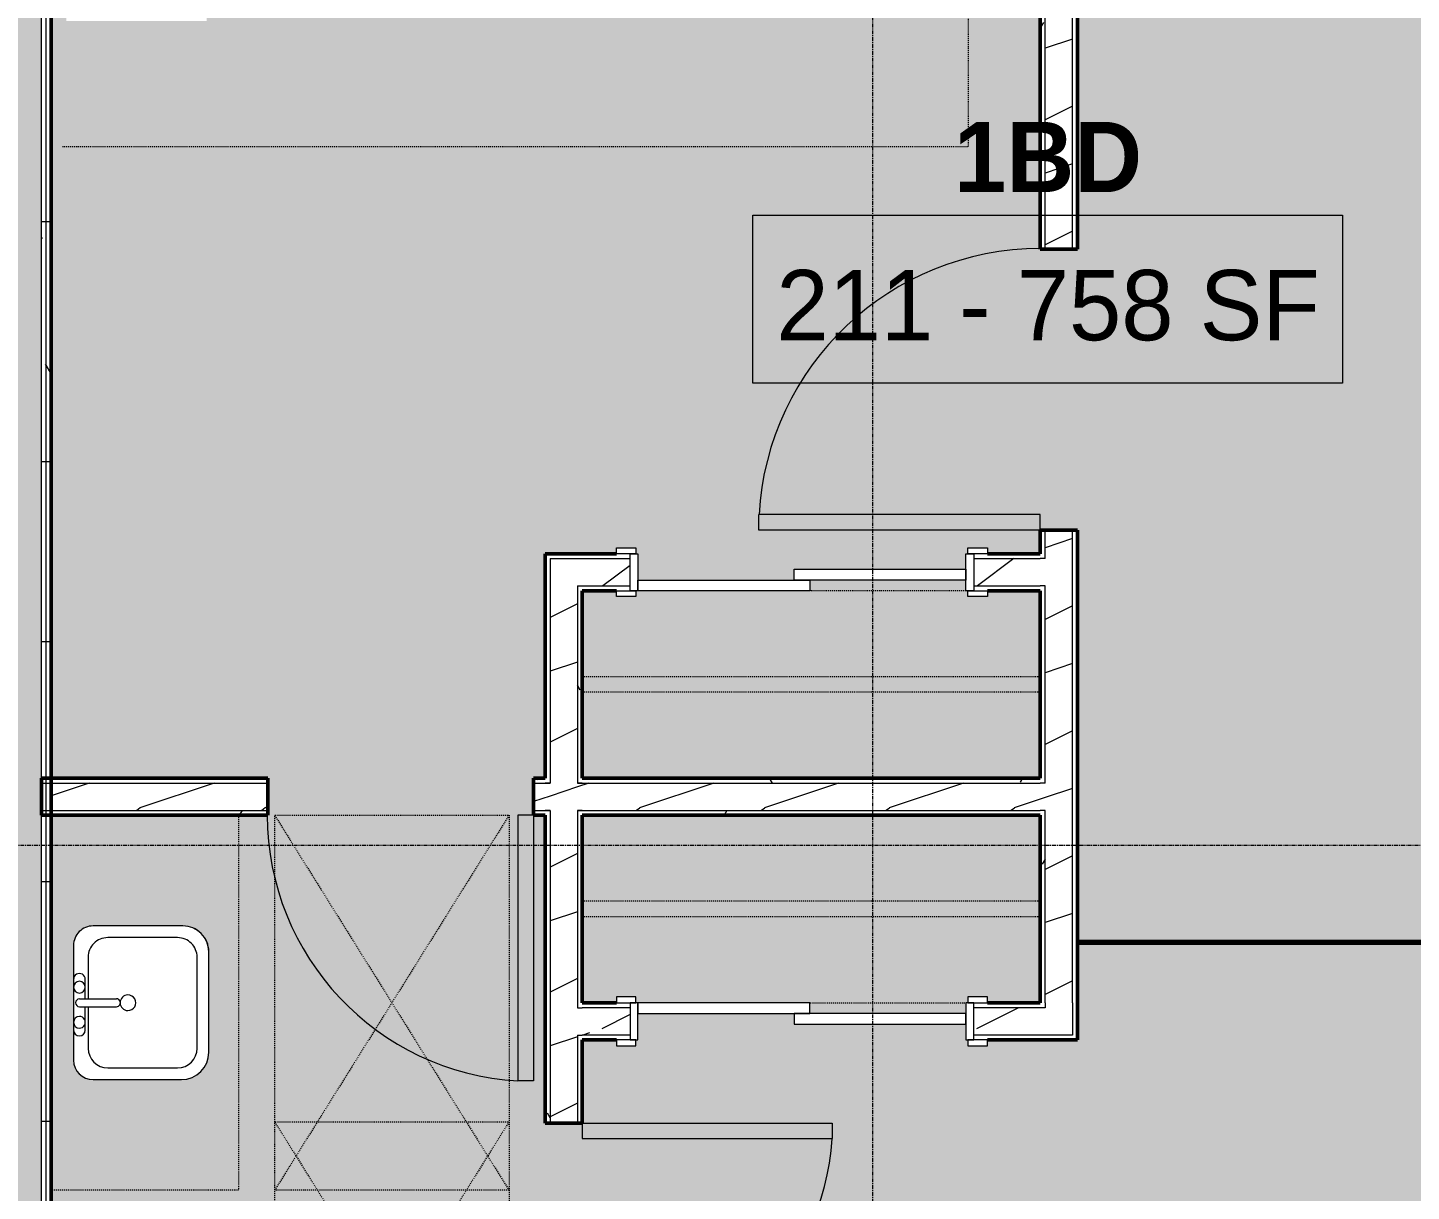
# Model space of a CAD drawing. Header units: inches. Extents: x -4218 to -1814, y 9706 to 12426.
# Drawn here: x -2935.5 to -2758.4, y 11802.9 to 11951.9 of the extents above; entities that cross this region are included whole.
import ezdxf

# ---------------------------------------------------------------- set-up
doc = ezdxf.new("R2010")
doc.units = ezdxf.units.IN
doc.header["$MEASUREMENT"] = 0
doc.linetypes.add('Dash', pattern=[0.25, 0.125, -0.125])
doc.linetypes.add('Grid Line 1_2_', pattern=[0.875, 0.5, -0.125, 0.125, -0.125])
for name, color, linetype, lineweight in [('0-1', 7, 'Continuous', 5), ('0-2', 10, 'Continuous', 13), ('A-AREA-1', 130, 'Continuous', 70), ('A-AREA-IDEN', 2, 'Continuous', 9), ('A-AREA-PATT-4', 41, 'Continuous', 9), ('A-DOOR-1', 7, 'Continuous', 9), ('A-DOOR-2', 50, 'Continuous', 20), ('A-DOOR-FRAM-1', 50, 'Continuous', 20), ('A-GENM-HDLN-1', 7, 'Dash', 9), ('A-WALL', 113, 'Continuous', 13), ('A-WALL-2', 250, 'Continuous', 50), ('A-WALL-3', 10, 'Continuous', 13), ('A-WALL-PATT-1', 7, 'Continuous', 9), ('A-WALL-PATT-2', 55, 'Continuous', 9), ('A-WALL-PATT-6', 111, 'Continuous', 9), ('I-FURN-1', 7, 'Continuous', 9), ('I-FURN-HDLN-1', 7, 'Dash', 9), ('I-WALL-3', 2, 'Continuous', 50), ('P-SANR-FIXT-2', 7, 'Continuous', 9), ('Q-CASE-HDLN-1', 7, 'Dash', 9), ('S-GRID-1', 1, 'Grid Line 1_2_', 9)]:
    doc.layers.add(name, color=color, linetype=linetype, lineweight=lineweight)
doc.styles.add('Century Gothic', font='ufonts.com_century-gothic.ttf', dxfattribs={"height": 9})
doc.styles.add('Century Gothic_B', font='GOTHICB.TTF', dxfattribs={"height": 9})
pattern_1 = [(0, (0, 0), (30.72, 7.68), [1.267, -21.773, 1.267, -21.773, -122.88]), (0, (0, 0), (30.72, 7.68), [-46.08, 1.267, -44.813, 1.267, -21.773, -53.76]), (0, (0, 0), (30.72, 7.68), [-115.2, 1.267, -14.093, 1.267, -37.133]), (120, (11.52, 3.84), (-22.011075, 22.7643004), [1.267, -21.773, 1.267, -21.773, -122.88]), (120, (11.52, 3.84), (-22.011075, 22.7643004), [-46.08, 1.267, -44.813, 1.267, -21.773, -53.76]), (120, (11.52, 3.84), (-22.011075, 22.7643004), [-115.2, 1.267, -14.093, 1.267, -37.133]), (240, (15.36, 19.2), (-8.708925, -30.4443004), [1.267, -21.773, 1.267, -21.773, -122.88]), (240, (15.36, 19.2), (-8.708925, -30.4443004), [-46.08, 1.267, -44.813, 1.267, -21.773, -53.76]), (240, (15.36, 19.2), (-8.708925, -30.4443004), [-115.2, 1.267, -14.093, 1.267, -37.133])]
pattern_2 = [(216.87, (6.397, 15.994), (47.98094286, 31.9870857), [7.997, -71.971]), (206.565, (15.994, 11.196), (-15.993714, -15.9941327), [17.881, -17.881]), (198.435, (15.994, 3.199), (-31.9867405, -15.9938803), [10.115, -40.461])]

# ---------------------------------------------------------------- blocks, each defined once
blk = doc.blocks.new('Single-Flush - 32_ x 84_-1372863-FLOOR PLAN - 2ND FLOOR')
at = {"layer": 'A-DOOR-1'}
blk.add_arc((16, -2.37), 32.07, 180, 266.4241, dxfattribs=at)
at = {"layer": 'A-DOOR-2'}
for p, q in [((14, -2.37), (14, -34.38)), ((16, -2.37), (14, -2.37)), ((16, -2.37), (16, -34.38)), ((16, -34.38), (14, -34.38))]:
    blk.add_line(p, q, dxfattribs=at)
blk = doc.blocks.new('Single-Flush - 36_ x 84_-1372824-FLOOR PLAN - 2ND FLOOR')
at = {"layer": 'A-DOOR-1'}
blk.add_arc((18, -2.37), 36.07, 180, 266.8211, dxfattribs=at)
at = {"layer": 'A-DOOR-2'}
for p, q in [((16, -2.37), (16, -38.39)), ((18, -2.37), (16, -2.37)), ((18, -2.37), (18, -38.39)), ((18, -38.39), (16, -38.39))]:
    blk.add_line(p, q, dxfattribs=at)
blk = doc.blocks.new('FOLDING_SLIDING CLOSET - 42_ x 80_-1372841-FLOOR PLAN - 2ND FLOOR')
at = {"layer": 'A-DOOR-1'}
for p, q in [((-23.75, 3.25), (-21.25, 3.25)), ((-23.75, 2.5), (-23.75, 3.25)), ((-21.25, 2.5), (-23.75, 2.5)), ((-21.25, 3.25), (-21.25, 2.5)), ((21.25, 3.25), (23.75, 3.25)), ((21.25, 2.5), (21.25, 3.25)), ((23.75, 2.5), (21.25, 2.5)), ((23.75, 3.25), (23.75, 2.5)), ((-23.75, -2.25), (-21.25, -2.25)), ((-23.75, -3), (-23.75, -2.25)), ((-21.25, -3), (-23.75, -3)), ((-21.25, -2.25), (-21.25, -3)), ((21.25, -2.25), (23.75, -2.25)), ((21.25, -3), (21.25, -2.25)), ((23.75, -3), (21.25, -3)), ((23.75, -2.25), (23.75, -3))]:
    blk.add_line(p, q, dxfattribs=at)
at = {"layer": 'A-DOOR-2'}
for p, q in [((-1, 0.5), (21, 0.5)), ((-1, -0.88), (-1, 0.5)), ((21, 0.5), (21, -0.88)), ((-21, -0.88), (1, -0.88)), ((-21, -2.25), (-21, -0.88)), ((21, -0.88), (-1, -0.88)), ((1, -0.88), (1, -2.25)), ((1, -2.25), (-21, -2.25))]:
    blk.add_line(p, q, dxfattribs=at)
at = {"layer": 'A-DOOR-FRAM-1'}
for p, q in [((-22, 2.5), (-21, 2.5)), ((-22, -2.25), (-22, 2.5)), ((-21, 2.5), (-21, -2.25)), ((21, 2.5), (22, 2.5)), ((21, -2.25), (21, 2.5)), ((22, 2.5), (22, -2.25)), ((-21, -2.25), (-22, -2.25)), ((22, -2.25), (21, -2.25))]:
    blk.add_line(p, q, dxfattribs=at)
blk = doc.blocks.new('OD_CW_Closet - OD_CW_Closet-V6-FLOOR PLAN - 2ND FLOOR')
at = {"layer": 'Q-CASE-HDLN-1'}
for p, q in [((7.5, 24), (0.74, 24)), ((0.74, 24), (0.74, 0)), ((30.25, 24), (10.25, 24)), ((59.38, 24), (55, 24)), ((59.38, 0), (59.38, 24)), ((0.74, 13), (59.38, 13)), ((0.74, 11), (59.38, 11)), ((0.74, 0), (59.38, 0))]:
    blk.add_line(p, q, dxfattribs=at)
blk = doc.blocks.new('OD_CW_Closet - OD_CW_Closet-V7-FLOOR PLAN - 2ND FLOOR')
at = {"layer": 'Q-CASE-HDLN-1'}
for p, q in [((59.38, 24), (0.74, 24)), ((0.74, 24), (0.74, 0)), ((59.38, 0), (59.38, 24)), ((0.74, 13), (59.38, 13)), ((0.74, 11), (59.38, 11)), ((0.74, 0), (7.5, 0)), ((10.25, 0), (30.25, 0)), ((55, 0), (59.38, 0))]:
    blk.add_line(p, q, dxfattribs=at)
blk = doc.blocks.new('FOLDING_SLIDING CLOSET - 42_ x 80_-1372832-FLOOR PLAN - 2ND FLOOR')
at = {"layer": 'A-DOOR-1'}
for p, q in [((-21.25, 3), (-23.75, 3)), ((-23.75, 3), (-23.75, 2.25)), ((-23.75, 2.25), (-21.25, 2.25)), ((-21.25, 2.25), (-21.25, 3)), ((23.75, 3), (21.25, 3)), ((21.25, 3), (21.25, 2.25)), ((21.25, 2.25), (23.75, 2.25)), ((23.75, 2.25), (23.75, 3)), ((-21.25, -2.5), (-23.75, -2.5)), ((-23.75, -2.5), (-23.75, -3.25)), ((-23.75, -3.25), (-21.25, -3.25)), ((-21.25, -3.25), (-21.25, -2.5)), ((23.75, -2.5), (21.25, -2.5)), ((21.25, -2.5), (21.25, -3.25)), ((21.25, -3.25), (23.75, -3.25)), ((23.75, -3.25), (23.75, -2.5))]:
    blk.add_line(p, q, dxfattribs=at)
at = {"layer": 'A-DOOR-2'}
for p, q in [((1, 2.25), (-21, 2.25)), ((-21, 2.25), (-21, 0.88)), ((1, 0.88), (1, 2.25)), ((-21, 0.88), (1, 0.88)), ((21, 0.88), (-1, 0.88)), ((-1, 0.88), (-1, -0.5)), ((21, -0.5), (21, 0.88)), ((-1, -0.5), (21, -0.5))]:
    blk.add_line(p, q, dxfattribs=at)
at = {"layer": 'A-DOOR-FRAM-1'}
for p, q in [((-21, 2.25), (-22, 2.25)), ((-22, 2.25), (-22, -2.5)), ((-21, -2.5), (-21, 2.25)), ((21, 2.25), (21, -2.5)), ((22, 2.25), (21, 2.25)), ((22, -2.5), (22, 2.25)), ((-22, -2.5), (-21, -2.5)), ((21, -2.5), (22, -2.5))]:
    blk.add_line(p, q, dxfattribs=at)
blk = doc.blocks.new('Bed-Standard - King 78_ x 80_-V2-FLOOR PLAN - 2ND FLOOR')
at = {"layer": 'I-FURN-1'}
for p, q in [((49.69, 38.2), (-28.31, 38.2)), ((-28.31, 38.2), (-28.31, -41.8)), ((49.69, -41.8), (49.69, 38.2)), ((-25.31, 36.2), (-25.31, 24.2)), ((-25.31, 36.2), (46.69, 36.2)), ((46.69, 36.2), (46.69, 24.2)), ((49.69, 24.2), (-28.31, 17.63)), ((-25.31, 24.2), (46.69, 24.2)), ((-28.31, -41.8), (49.69, -41.8))]:
    blk.add_line(p, q, dxfattribs=at)
at = {"layer": 'I-FURN-HDLN-1'}
for p, q in [((-64.31, 38.2), (-64.31, -77.8)), ((73.69, -77.8), (73.69, 38.2)), ((-64.31, -77.8), (73.69, -77.8))]:
    blk.add_line(p, q, dxfattribs=at)
blk = doc.blocks.new('M_Sink Vanity-Square - 500 x 440mm-1352614-FLOOR PLAN - 2ND FLOOR')
at = {"layer": 'P-SANR-FIXT-2'}
for p, q in [((7.96, 7.09), (-6.72, 7.09)), ((7.96, 7.09), (-6.72, 7.09)), ((3.62, 7.09), (-2.88, 7.09)), ((-2.88, 5.59), (0.12, 5.59)), ((0.12, 6.33), (0.12, 1.59)), ((1.12, 6.33), (1.12, 1.59)), ((1.12, 5.59), (3.62, 5.59)), ((-9.22, 4.59), (-9.22, -6.73)), ((-9.22, 4.59), (-9.22, -6.73)), ((0.12, 5.22), (-5.22, 5.22)), ((6.46, 5.22), (1.12, 5.22)), ((10.46, -6.91), (10.46, 4.59)), ((10.46, -6.91), (10.46, 4.59)), ((-7.72, 2.72), (-7.72, -6.23)), ((8.96, -6.23), (8.96, 2.72)), ((-5.22, -8.73), (6.46, -8.73)), ((-5.72, -10.23), (7.14, -10.23)), ((-5.72, -10.23), (7.14, -10.23))]:
    blk.add_line(p, q, dxfattribs=at)
for centre, radius, start, end in [((-6.72, 4.59), 2.5, 90, 180), ((-6.72, 4.59), 2.5, 90, 180), ((-2.88, 6.34), 0.75, 90, 270), ((-1.88, 6.34), 0.75, 360, 180), ((2.62, 6.34), 0.75, 360, 180), ((3.62, 6.34), 0.75, 270, 90), ((7.96, 4.59), 2.5, 0, 90), ((7.96, 4.59), 2.5, 360, 90), ((-1.88, 6.34), 0.75, 180, 0), ((0.62, 6.33), 0.5, 360, 180), ((2.62, 6.34), 0.75, 180, 360), ((-5.22, 2.72), 2.5, 90, 180), ((6.46, 2.72), 2.5, 0, 90), ((0.62, 0.13), 1, 360, 180), ((0.62, 0.13), 1, 180, 0), ((0.62, 1.59), 0.5, 180, 0), ((-5.72, -6.73), 3.5, 180, 270), ((-5.72, -6.73), 3.5, 180, 270), ((-5.22, -6.23), 2.5, 180, 270), ((6.46, -6.23), 2.5, 270, 0), ((7.14, -6.91), 3.32, 270, 360), ((7.14, -6.91), 3.32, 270, 0)]:
    blk.add_arc(centre, radius, start, end, dxfattribs=at)
blk = doc.blocks.new('OD_CW_Countertop - OD_CW_Countertop-2471067-FLOOR PLAN - 2ND FLOOR')
at = {"layer": 'Q-CASE-HDLN-1'}
for p, q in [((0.74, 0), (48.74, 0)), ((48.74, 0), (48.74, -24))]:
    blk.add_line(p, q, dxfattribs=at)
blk = doc.blocks.new('ADA Clearances - 30_x48_-V11-FLOOR PLAN - 2ND FLOOR')
at = {"layer": 'A-GENM-HDLN-1'}
for p, q in [((-15, 24), (15, -24)), ((-15, -0.01), (-15, 24)), ((-15, 24), (15, 24)), ((15, 24), (-13.97, -22.35)), ((15, 24), (15, -24)), ((-15, -22.35), (-15, -8.65)), ((15, -24), (-0.12, -24))]:
    blk.add_line(p, q, dxfattribs=at)
blk = doc.blocks.new('ADA Clearances - 30_x48_-1721104-FLOOR PLAN - 2ND FLOOR')
at = {"layer": 'A-GENM-HDLN-1'}
for p, q in [((15, 24), (-15, -24)), ((-15, 24), (15, -24)), ((-15, -24), (-15, 24)), ((-15, 24), (15, 24)), ((15, 24), (15, -24)), ((15, -24), (-15, -24))]:
    blk.add_line(p, q, dxfattribs=at)
blk = doc.blocks.new('Single-Flush - 34_ x 84_-1372834-FLOOR PLAN - 2ND FLOOR')
at = {"layer": 'A-DOOR-1'}
blk.add_arc((17, -2.37), 34.07, 180, 266.6343, dxfattribs=at)
at = {"layer": 'A-DOOR-2'}
for p, q in [((15, -2.37), (15, -36.38)), ((17, -2.37), (15, -2.37)), ((17, -2.37), (17, -36.38)), ((17, -36.38), (15, -36.38))]:
    blk.add_line(p, q, dxfattribs=at)
blk = doc.blocks.new('CTR - 1st Phase - Unit Layouts_rvt-1-FLOOR PLAN - 2ND FLOOR')
at = {"layer": 'A-WALL-PATT-1'}
h = blk.add_hatch(dxfattribs=at)
h.set_pattern_fill('FP_1', color=256, style=0, pattern_type=2)
h.set_pattern_definition(pattern_1)
h.paths.add_polyline_path([(-2805.25, 11827.04), (-2805.25, 11851.66), (-2805.87, 11851.66), (-2805.87, 11827.04)], flags=0)
h.paths.add_polyline_path([(-2805.75, 11855.16), (-2805.25, 11855.16), (-2805.25, 11880.41), (-2805.87, 11880.41), (-2805.87, 11855.16)], flags=0)
h.paths.add_polyline_path([(-2805.25, 11883.91), (-2805.25, 11887.54), (-2805.87, 11887.54), (-2805.87, 11883.91)], flags=0)
h.paths.add_polyline_path([(-2805.25, 11923.54), (-2805.25, 12110.34), (-2805.87, 12110.34), (-2805.87, 11923.54)], flags=0)
h = blk.add_hatch(dxfattribs=at)
h.set_pattern_fill('FP_1', color=256, style=0, pattern_type=2)
h.set_pattern_definition(pattern_1)
h.paths.add_polyline_path([(-2868.64, 11725.99), (-2868.64, 11779.64), (-2869.26, 11779.64), (-2869.25, 11725.99)], flags=0)
h.paths.add_polyline_path([(-2868.64, 11811.64), (-2868.64, 11851.66), (-2869.26, 11851.66), (-2869.26, 11811.64)], flags=0)
h.paths.add_polyline_path([(-2868.64, 11855.16), (-2868.64, 11884.54), (-2869.26, 11884.54), (-2869.26, 11855.16)], flags=0)
h = blk.add_hatch(dxfattribs=at)
h.set_pattern_fill('FP_1', color=256, style=0, pattern_type=2)
h.set_pattern_definition(pattern_1)
h.paths.add_polyline_path([(-2865.14, 11725.99), (-2864.51, 11725.99), (-2864.51, 11762.61), (-2865.14, 11762.61), (-2865.14, 11737.24)], flags=0)
h.paths.add_polyline_path([(-2865.14, 11766.11), (-2864.51, 11766.11), (-2864.51, 11779.64), (-2865.14, 11779.64), (-2865.14, 11766.74)], flags=0)
h.paths.add_polyline_path([(-2864.51, 11811.64), (-2864.51, 11822.91), (-2865.14, 11822.91), (-2865.14, 11811.64)], flags=0)
h.paths.add_polyline_path([(-2864.51, 11826.41), (-2864.51, 11851.66), (-2865.14, 11851.66), (-2865.14, 11826.41)], flags=0)
h.paths.add_polyline_path([(-2865.14, 11855.16), (-2864.51, 11855.16), (-2864.51, 11880.41), (-2865.14, 11880.41), (-2865.14, 11855.79)], flags=0)
h = blk.add_hatch(dxfattribs=at)
h.set_pattern_fill('FP_1', color=256, style=0, pattern_type=2)
h.set_pattern_definition(pattern_1)
h.paths.add_polyline_path([(-2805.87, 11855.16), (-2805.87, 11855.79), (-2864.51, 11855.79), (-2864.51, 11855.16), (-2856.35, 11855.16)], flags=0)
h.paths.add_polyline_path([(-2869.28, 11855.16), (-2869.26, 11855.16), (-2869.26, 11855.79), (-2870.77, 11855.79), (-2870.77, 11855.16)], flags=0)
h.paths.add_polyline_path([(-2923.89, 11855.16), (-2904.77, 11855.16), (-2904.77, 11855.79), (-2932.52, 11855.79), (-2932.52, 11855.16), (-2929.65, 11855.16)], flags=0)
h = blk.add_hatch(dxfattribs=at)
h.set_pattern_fill('FP_1', color=256, style=0, pattern_type=2)
h.set_pattern_definition(pattern_1)
h.paths.add_polyline_path([(-2805.87, 11851.04), (-2805.87, 11851.66), (-2864.51, 11851.66), (-2864.51, 11851.04), (-2856.35, 11851.04)], flags=0)
h.paths.add_polyline_path([(-2869.37, 11851.04), (-2869.26, 11851.04), (-2869.26, 11851.66), (-2870.77, 11851.66), (-2870.77, 11851.04)], flags=0)
h.paths.add_polyline_path([(-2932.52, 11851.04), (-2904.77, 11851.04), (-2904.77, 11851.66), (-2932.52, 11851.64)], flags=0)
at = {"layer": 'A-WALL-PATT-2'}
h = blk.add_hatch(dxfattribs=at)
h.set_pattern_fill('FP_2', color=256, style=0, pattern_type=2)
h.set_pattern_definition(pattern_2)
h.paths.add_polyline_path([(-2805.25, 11826.41), (-2801.75, 11826.41), (-2801.75, 11887.54), (-2805.25, 11887.54), (-2805.25, 11827.04)], flags=0)
h.paths.add_polyline_path([(-2805.25, 11923.54), (-2801.75, 11923.54), (-2801.75, 12110.34), (-2805.25, 12110.34), (-2805.25, 11958.31)], flags=0)
h = blk.add_hatch(dxfattribs=at)
h.set_pattern_fill('FP_2', color=256, style=0, pattern_type=2)
h.set_pattern_definition(pattern_2)
h.paths.add_polyline_path([(-2868.64, 11724.74), (-2865.14, 11724.74), (-2865.14, 11779.64), (-2868.64, 11779.64), (-2868.64, 11737.24)], flags=0)
h.paths.add_polyline_path([(-2868.64, 11811.64), (-2865.14, 11811.64), (-2865.14, 11883.91), (-2868.64, 11883.91), (-2868.64, 11837.67)], flags=0)
h = blk.add_hatch(dxfattribs=at)
h.set_pattern_fill('FP_2', color=256, style=0, pattern_type=2)
h.set_pattern_definition(pattern_2)
h.paths.add_polyline_path([(-2805.25, 11880.41), (-2805.25, 11883.91), (-2814.39, 11883.91), (-2814.39, 11880.41), (-2805.87, 11880.41)], flags=0)
h.paths.add_polyline_path([(-2864.51, 11880.41), (-2858.39, 11880.41), (-2858.39, 11883.91), (-2865.14, 11883.91), (-2865.14, 11880.41)], flags=0)
h = blk.add_hatch(dxfattribs=at)
h.set_pattern_fill('FP_2', color=256, style=0, pattern_type=2)
h.set_pattern_definition(pattern_2)
h.paths.add_polyline_path([(-2805.87, 11851.66), (-2805.25, 11851.66), (-2805.25, 11855.16), (-2865.14, 11855.16), (-2865.14, 11851.66), (-2856.35, 11851.66)], flags=0)
h.paths.add_polyline_path([(-2870.77, 11851.66), (-2868.64, 11851.66), (-2868.64, 11855.16), (-2870.77, 11855.16)], flags=0)
h.paths.add_polyline_path([(-2929.65, 11851.66), (-2904.77, 11851.66), (-2904.77, 11855.16), (-2932.52, 11855.16), (-2932.52, 11851.66)], flags=0)
h = blk.add_hatch(dxfattribs=at)
h.set_pattern_fill('FP_2', color=256, style=0, pattern_type=2)
h.set_pattern_definition(pattern_2)
h.paths.add_polyline_path([(-2801.75, 11822.91), (-2801.75, 11826.41), (-2814.39, 11826.41), (-2814.39, 11822.91), (-2805.25, 11822.91)], flags=0)
h.paths.add_polyline_path([(-2858.39, 11822.91), (-2858.39, 11826.41), (-2865.14, 11826.41), (-2865.14, 11822.91), (-2864.51, 11822.91)], flags=0)
at = {"layer": 'A-AREA-1'}
blk.add_line((-2749.3, 11834.76), (-2801.12, 11834.76), dxfattribs=at)
at = {"layer": 'A-WALL-2'}
for p, q in [((-2805.87, 12110.34), (-2805.87, 11923.54)), ((-2801.12, 11923.54), (-2801.12, 12110.34)), ((-2805.87, 11923.54), (-2801.12, 11923.54)), ((-2805.87, 11887.54), (-2805.87, 11884.54)), ((-2801.12, 11887.54), (-2805.87, 11887.54)), ((-2801.12, 11827.04), (-2801.12, 11887.54)), ((-2868.64, 11884.54), (-2869.26, 11884.54)), ((-2869.26, 11884.54), (-2869.26, 11855.79)), ((-2864.51, 11884.54), (-2868.64, 11884.54)), ((-2860.14, 11884.54), (-2864.51, 11884.54)), ((-2805.87, 11884.54), (-2812.64, 11884.54)), ((-2864.51, 11855.79), (-2864.51, 11879.79)), ((-2864.51, 11879.79), (-2860.14, 11879.79)), ((-2812.64, 11879.79), (-2805.87, 11879.79)), ((-2805.87, 11879.79), (-2805.87, 11855.79)), ((-2904.77, 11855.79), (-2933.77, 11855.79)), ((-2933.77, 11855.79), (-2933.77, 11851.04)), ((-2904.77, 11851.04), (-2904.77, 11855.79)), ((-2869.26, 11855.79), (-2870.77, 11855.79)), ((-2870.77, 11855.79), (-2870.77, 11851.04)), ((-2805.87, 11855.79), (-2864.51, 11855.79)), ((-2933.77, 11851.04), (-2904.77, 11851.04)), ((-2870.77, 11851.04), (-2869.26, 11851.04)), ((-2869.26, 11851.04), (-2869.26, 11811.64)), ((-2864.51, 11827.04), (-2864.51, 11851.04)), ((-2864.51, 11851.04), (-2805.87, 11851.04)), ((-2805.87, 11851.04), (-2805.87, 11827.04)), ((-2860.14, 11827.04), (-2864.51, 11827.04)), ((-2805.87, 11827.04), (-2812.64, 11827.04)), ((-2801.12, 11822.91), (-2801.12, 11827.04)), ((-2864.51, 11822.29), (-2860.14, 11822.29)), ((-2864.51, 11811.64), (-2864.51, 11822.29)), ((-2812.64, 11822.29), (-2801.12, 11822.29)), ((-2801.12, 11822.29), (-2801.12, 11822.91)), ((-2869.26, 11811.64), (-2864.51, 11811.64))]:
    blk.add_line(p, q, dxfattribs=at)
at = {"layer": 'A-WALL-3'}
for p, q in [((-2805.25, 11923.54), (-2805.25, 12110.34)), ((-2801.75, 11923.54), (-2801.75, 12110.34)), ((-2805.25, 11883.91), (-2805.25, 11887.54)), ((-2801.75, 11827.04), (-2801.75, 11887.54)), ((-2868.64, 11883.91), (-2868.64, 11855.16)), ((-2868.64, 11883.91), (-2865.14, 11883.91)), ((-2865.14, 11883.91), (-2864.51, 11883.91)), ((-2864.51, 11883.91), (-2858.39, 11883.91)), ((-2814.39, 11883.91), (-2805.87, 11883.91)), ((-2805.25, 11883.91), (-2805.87, 11883.91)), ((-2865.14, 11880.41), (-2865.14, 11855.16)), ((-2865.14, 11880.41), (-2864.51, 11880.41)), ((-2864.51, 11880.41), (-2858.39, 11880.41)), ((-2814.39, 11880.41), (-2805.87, 11880.41)), ((-2805.25, 11880.41), (-2805.87, 11880.41)), ((-2805.25, 11855.16), (-2805.25, 11880.41)), ((-2933.77, 11855.16), (-2904.77, 11855.16)), ((-2870.77, 11855.16), (-2869.26, 11855.16)), ((-2869.26, 11855.16), (-2868.64, 11855.16)), ((-2868.64, 11855.16), (-2869.26, 11855.16)), ((-2865.14, 11855.16), (-2864.51, 11855.16)), ((-2864.51, 11855.16), (-2865.14, 11855.16)), ((-2864.51, 11855.16), (-2805.87, 11855.16)), ((-2805.25, 11855.16), (-2805.87, 11855.16)), ((-2933.77, 11851.66), (-2904.77, 11851.66)), ((-2870.77, 11851.66), (-2869.26, 11851.66)), ((-2868.64, 11851.66), (-2869.26, 11851.66)), ((-2869.26, 11851.66), (-2868.64, 11851.66)), ((-2868.64, 11851.66), (-2868.64, 11811.64)), ((-2864.51, 11851.66), (-2865.14, 11851.66)), ((-2865.14, 11851.66), (-2865.14, 11826.41)), ((-2865.14, 11851.66), (-2864.51, 11851.66)), ((-2864.51, 11851.66), (-2805.87, 11851.66)), ((-2805.25, 11851.66), (-2805.87, 11851.66)), ((-2805.25, 11827.04), (-2805.25, 11851.66)), ((-2865.14, 11826.41), (-2864.51, 11826.41)), ((-2858.39, 11826.41), (-2864.51, 11826.41)), ((-2805.25, 11826.41), (-2814.39, 11826.41)), ((-2805.25, 11827.04), (-2805.25, 11826.41)), ((-2801.75, 11827.04), (-2801.75, 11826.41)), ((-2801.75, 11826.41), (-2801.75, 11822.91)), ((-2865.14, 11822.91), (-2864.51, 11822.91)), ((-2865.14, 11822.91), (-2865.14, 11811.64)), ((-2858.39, 11822.91), (-2864.51, 11822.91)), ((-2801.75, 11822.91), (-2814.39, 11822.91))]:
    blk.add_line(p, q, dxfattribs=at)
at = {"layer": '0-2'}
for name, p, rotation in [('Bed-Standard - King 78_ x 80_-V2-FLOOR PLAN - 2ND FLOOR', (-2892.88, 12000.98), 89.99999999996696), ('Single-Flush - 36_ x 84_-1372824-FLOOR PLAN - 2ND FLOOR', (-2803.5, 11905.54), 269.9999999999209), ('OD_CW_Closet - OD_CW_Closet-V7-FLOOR PLAN - 2ND FLOOR', (-2805.14, 11879.79), 180), ('OD_CW_Countertop - OD_CW_Countertop-2471067-FLOOR PLAN - 2ND FLOOR', (-2908.52, 11851.78), 269.9999999999339), ('OD_CW_Closet - OD_CW_Closet-V6-FLOOR PLAN - 2ND FLOOR', (-2805.14, 11851.04), 180), ('M_Sink Vanity-Square - 500 x 440mm-1352614-FLOOR PLAN - 2ND FLOOR', (-2922.56, 11826.42), 89.99999999994233), ('Single-Flush - 32_ x 84_-1372863-FLOOR PLAN - 2ND FLOOR', (-2866.89, 11795.64), 89.99999999991644)]:
    blk.add_blockref(name, p, dxfattribs=dict(at, rotation=rotation))
for name, p in [('FOLDING_SLIDING CLOSET - 42_ x 80_-1372841-FLOOR PLAN - 2ND FLOOR', (-2836.39, 11882.04)), ('Single-Flush - 34_ x 84_-1372834-FLOOR PLAN - 2ND FLOOR', (-2887.77, 11853.41)), ('ADA Clearances - 30_x48_-1721104-FLOOR PLAN - 2ND FLOOR', (-2888.89, 11827.04)), ('FOLDING_SLIDING CLOSET - 42_ x 80_-1372832-FLOOR PLAN - 2ND FLOOR', (-2836.39, 11824.79)), ('ADA Clearances - 30_x48_-V11-FLOOR PLAN - 2ND FLOOR', (-2888.89, 11787.79))]:
    blk.add_blockref(name, p, dxfattribs=at)
blk = doc.blocks.new('CTR - 1st Phase - Shell_rvt-1-FLOOR PLAN - 2ND FLOOR')
at = {"layer": 'S-GRID-1'}
for p, q in [((-2827.32, 9836.18), (-2827.32, 12376.79)), ((-1814.21, 11847.19), (-4168.71, 11847.19))]:
    blk.add_line(p, q, dxfattribs=at)

msp = doc.modelspace()

# ---------------------------------------------------------------- hatches: boundary and pattern name
at = {"layer": 'A-AREA-PATT-4'}
h = msp.add_hatch(color=256, dxfattribs=at)
h.paths.add_polyline_path([(-2743.19874, 11743.9894), (-2744.94874, 11743.9894), (-2744.94874, 11779.9894), (-2743.19874, 11779.9894), (-2743.19874, 11744.96979)], flags=0)
h.paths.add_polyline_path([(-2645.30697, 11725.9894), (-2644.69874, 11725.9894), (-2644.69874, 11740.7394), (-2656.94874, 11740.7394), (-2656.94874, 11751.2394), (-2644.69874, 11751.2394), (-2644.69874, 11752.7394), (-2656.94874, 11752.7394), (-2656.94874, 11763.2394), (-2644.69874, 11763.2394), (-2644.69874, 11764.10751), (-2645.07374, 11764.10751), (-2645.07374, 11763.9894), (-2669.07374, 11763.9894), (-2669.07374, 11793.9894), (-2644.69874, 11793.9894), (-2644.69874, 11794.7394), (-2656.94874, 11794.7394), (-2656.94874, 11796.9894), (-2668.69874, 11796.9894), (-2668.69874, 11796.4894), (-2669.24181, 11796.4894), (-2669.29106, 11796.70578), (-2669.36411, 11796.87162), (-2669.40172, 11797.15391), (-2669.44874, 11797.2394), (-2669.44874, 11805.11866), (-2670.19874, 11805.15101), (-2670.19874, 11805.1769), (-2670.46661, 11805.2394), (-2670.53713, 11805.4894), (-2670.57374, 11805.4894), (-2670.53713, 11808.9894), (-2670.51124, 11808.9894), (-2670.41874, 11809.26262), (-2670.19874, 11809.32778), (-2670.19874, 11809.36014), (-2669.44874, 11809.36014), (-2669.44874, 11817.3644), (-2669.37414, 11817.55757), (-2669.33743, 11817.81943), (-2669.25428, 11818.00344), (-2669.24181, 11818.1144), (-2668.69874, 11818.1144), (-2668.69874, 11817.4894), (-2656.94874, 11817.4894), (-2656.94874, 11829.2394), (-2644.69874, 11829.2394), (-2644.69874, 11830.7394), (-2656.94874, 11830.7394), (-2656.94874, 11841.2394), (-2644.69874, 11841.2394), (-2644.69874, 11842.7394), (-2656.94874, 11842.7394), (-2656.94874, 11843.6144), (-2682.19874, 11843.6144), (-2682.19874, 11819.6144), (-2682.94874, 11819.6144), (-2682.94874, 11819.1144), (-2696.82374, 11819.1144), (-2696.82374, 11818.6144), (-2697.32374, 11818.6144), (-2697.32374, 11819.1144), (-2698.32374, 11819.1144), (-2698.32374, 11819.6144), (-2699.07374, 11819.6144), (-2699.07374, 11819.1144), (-2700.07374, 11819.1144), (-2700.07374, 11818.6144), (-2700.57374, 11818.6144), (-2700.57374, 11819.1144), (-2714.44874, 11819.1144), (-2714.44874, 11819.6144), (-2715.19874, 11819.6144), (-2715.19874, 11843.6144), (-2717.07374, 11843.6144), (-2717.09579, 11816.883), (-2717.13139, 11816.79705), (-2717.27059, 11816.7394), (-2718.16667, 11816.71831), (-2718.16667, 11816.4894), (-2720.78984, 11816.4894), (-2720.78984, 11816.2394), (-2721.38039, 11816.2394), (-2721.38039, 11816.4894), (-2721.97095, 11816.4894), (-2721.97095, 11816.2394), (-2722.5615, 11816.2394), (-2722.5615, 11816.4894), (-2723.15205, 11816.4894), (-2723.15205, 11816.2394), (-2723.7426, 11816.2394), (-2723.7426, 11816.4894), (-2724.33315, 11816.4894), (-2724.33315, 11816.2394), (-2724.9237, 11816.2394), (-2724.9237, 11816.4894), (-2734.28119, 11816.4894), (-2734.31473, 11816.2394), (-2736.24969, 11816.2394), (-2736.24969, 11816.4894), (-2739.98079, 11816.4894), (-2739.98079, 11816.7394), (-2740.92783, 11816.7461), (-2741.07374, 11816.93625), (-2741.07374, 11843.6144), (-2753.29874, 11843.6144), (-2753.29874, 11848.9894), (-2656.94874, 11848.9894), (-2656.94874, 11853.2394), (-2644.69874, 11853.2394), (-2644.69874, 12085.1894), (-2645.54874, 12085.1894), (-2645.54874, 12109.7144), (-2801.12374, 12109.7144), (-2801.12374, 11923.5394), (-2805.87374, 11923.5394), (-2805.87374, 12077.4394), (-2806.43624, 12077.4394), (-2806.43624, 12082.1894), (-2805.87374, 12082.1894), (-2805.87374, 12109.7144), (-2825.42754, 12109.7144), (-2825.42754, 12082.1894), (-2826.43624, 12082.1894), (-2826.43624, 12077.4394), (-2831.56124, 12077.4394), (-2831.56124, 12082.1894), (-2830.17754, 12082.1894), (-2830.17754, 12109.7144), (-2835.12374, 12109.7144), (-2835.12374, 12087.4019), (-2862.99874, 12087.4019), (-2862.99874, 12109.7144), (-2863.57374, 12109.7144), (-2863.57374, 12082.1894), (-2861.56124, 12082.1894), (-2861.56124, 12077.4394), (-2868.32374, 12077.4394), (-2868.32374, 12109.7144), (-2932.52374, 12109.7144), (-2932.52374, 11855.7894), (-2904.77374, 11855.7894), (-2904.77374, 11851.0394), (-2932.52374, 11851.0394), (-2932.52374, 11793.43671), (-2924.79752, 11793.43671), (-2923.8331, 11793.30974), (-2922.9344, 11792.93749), (-2922.16268, 11792.34532), (-2921.57051, 11791.5736), (-2921.19826, 11790.67491), (-2921.07129, 11789.63418), (-2921.07129, 11788.32215), (-2918.04752, 11788.66987), (-2917.04752, 11789.86162), (-2916.04752, 11790.42839), (-2915.04752, 11790.69633), (-2914.04371, 11790.87333), (-2913.04752, 11790.96049), (-2911.05513, 11790.78618), (-2909.04752, 11790.24824), (-2907.04752, 11789.5203), (-2905.04752, 11788.58768), (-2903.04752, 11787.20025), (-2902.04752, 11786.20025), (-2901.54752, 11785.33423), (-2901.04752, 11783.96049), (-2901.04752, 11782.96049), (-2901.54752, 11781.58675), (-2902.04752, 11780.72072), (-2903.04752, 11779.72072), (-2905.04752, 11778.33329), (-2907.2099, 11777.34157), (-2909.04752, 11776.67274), (-2911.05513, 11776.1348), (-2913.04752, 11775.96049), (-2914.53799, 11776.1348), (-2915.04752, 11776.22464), (-2916.04752, 11776.49259), (-2917.04752, 11777.05935), (-2918.04752, 11778.25111), (-2921.07129, 11778.59883), (-2921.07129, 11777.21049), (-2921.19826, 11776.24607), (-2921.57051, 11775.34738), (-2922.16268, 11774.57565), (-2922.9344, 11773.98349), (-2923.88678, 11773.60417), (-2924.79752, 11773.48427), (-2932.52374, 11773.48427), (-2932.52374, 11725.9894), (-2910.01285, 11725.9894), (-2910.01285, 11761.9894), (-2905.26285, 11761.9894), (-2905.26285, 11725.9894), (-2869.26285, 11725.9894), (-2869.26285, 11779.6394), (-2864.51285, 11779.6394), (-2864.51285, 11766.7394), (-2849.83079, 11766.7394), (-2849.83079, 11761.9894), (-2864.51285, 11761.9894), (-2864.51285, 11725.9894), (-2805.89874, 11725.9894), (-2805.89874, 11743.9894), (-2803.89874, 11743.9894), (-2803.89874, 11761.9894), (-2813.83079, 11761.9894), (-2813.83079, 11766.7394), (-2799.14874, 11766.7394), (-2799.14874, 11743.9894), (-2779.19874, 11743.9894), (-2779.19874, 11742.0519), (-2778.57374, 11742.0519), (-2778.57374, 11739.9894), (-2743.82374, 11739.9894), (-2743.82374, 11742.0519), (-2743.19874, 11742.0519), (-2743.19874, 11743.9894), (-2731.92374, 11743.9894), (-2731.92374, 11725.9894), (-2688.44874, 11725.9894), (-2688.44874, 11738.2394), (-2674.94874, 11738.2394), (-2674.94874, 11725.9894), (-2672.94874, 11725.9894), (-2672.94874, 11738.2394), (-2659.44874, 11738.2394), (-2659.44874, 11725.9894), (-2653.74878, 11725.9894)], flags=0)
h.paths.add_polyline_path([(-2844.33079, 11726.7394), (-2844.33079, 11752.7394), (-2819.33079, 11752.7394), (-2819.33079, 11726.7394), (-2822.58503, 11726.7394)], flags=0)
h.paths.add_polyline_path([(-2721.68021, 11727.9894), (-2729.94874, 11727.9894), (-2729.94874, 11757.9894), (-2694.19874, 11757.9894), (-2694.19874, 11727.9894), (-2721.28328, 11727.9894)], flags=0)
h.paths.add_polyline_path([(-2676.19874, 11738.9894), (-2676.68718, 11738.9894), (-2676.68718, 11740.48865), (-2676.19874, 11740.48865), (-2676.19874, 11739.98985)], flags=0)
h.paths.add_polyline_path([(-2671.69874, 11738.9894), (-2671.69874, 11740.48865), (-2671.21029, 11740.48865), (-2671.21029, 11738.9894)], flags=0)
h.paths.add_polyline_path([(-2658.69919, 11749.50095), (-2659.19799, 11749.50095), (-2659.19799, 11749.9894), (-2657.69874, 11749.9894), (-2657.69874, 11749.50095)], flags=0)
h.paths.add_polyline_path([(-2676.88624, 11750.7394), (-2677.06948, 11750.7394), (-2677.03713, 11751.4894), (-2677.01124, 11751.4894), (-2676.9639, 11751.75456), (-2676.69874, 11751.82778), (-2676.69874, 11751.8644), (-2673.19874, 11751.82778), (-2673.19874, 11751.8019), (-2672.93086, 11751.7394), (-2672.86035, 11751.4894), (-2672.828, 11751.4894), (-2672.86035, 11750.7394), (-2673.06948, 11750.7394), (-2673.03713, 11751.4894), (-2673.01124, 11751.52403), (-2673.19874, 11751.6769), (-2673.19874, 11751.6144), (-2676.69874, 11751.65101), (-2676.73337, 11751.6769), (-2676.88624, 11751.4894), (-2676.828, 11751.4894), (-2676.86035, 11750.7394)], flags=0)
h.paths.add_polyline_path([(-2659.19799, 11753.9894), (-2659.19799, 11754.47784), (-2657.69874, 11754.47784), (-2657.69874, 11753.9894), (-2658.69919, 11753.9894)], flags=0)
h.paths.add_polyline_path([(-2928.01285, 11757.2394), (-2929.82374, 11757.2394), (-2929.82374, 11761.9894), (-2928.01285, 11761.9894), (-2928.01285, 11757.8644)], flags=0)
h.paths.add_polyline_path([(-2902.01285, 11763.68732), (-2907.01285, 11763.68732), (-2907.01285, 11763.93732), (-2931.01285, 11763.95862), (-2931.01285, 11765.18732), (-2907.01285, 11765.18732), (-2907.00315, 11765.43732), (-2905.77887, 11765.43732), (-2905.77887, 11765.6144), (-2904.27887, 11765.6144), (-2904.27887, 11765.43732), (-2889.01285, 11765.43732), (-2889.01285, 11765.18732), (-2886.01285, 11765.16602), (-2886.01285, 11763.93732), (-2889.01285, 11763.93732), (-2889.01285, 11763.68732), (-2900.39872, 11763.68732)], flags=0)
h.paths.add_polyline_path([(-2886.01285, 11765.2888), (-2887.51285, 11765.2888), (-2887.51285, 11765.6144), (-2886.01285, 11765.6144), (-2886.01285, 11765.43732)], flags=0)
h.paths.add_polyline_path([(-2670.19874, 11805.27175), (-2670.19874, 11805.36014), (-2669.44874, 11805.36014), (-2669.48817, 11809.11866), (-2670.19874, 11809.15101), (-2670.228, 11809.20578), (-2670.36035, 11808.9894), (-2670.32374, 11808.9894), (-2670.36035, 11805.4894), (-2670.41612, 11805.461), (-2670.23204, 11805.30075)], flags=0)
h.paths.add_polyline_path([(-2644.69874, 11811.2394), (-2644.69874, 11812.7394), (-2646.69874, 11812.7394), (-2646.69874, 11811.2394)], flags=0)
h.paths.add_polyline_path([(-2869.26285, 11811.6394), (-2869.26285, 11851.0394), (-2870.77374, 11851.0394), (-2870.77374, 11855.7894), (-2869.26285, 11855.7894), (-2869.26285, 11884.5394), (-2860.13624, 11884.5394), (-2860.13624, 11885.2894), (-2857.63624, 11885.2894), (-2857.63624, 11884.5394), (-2857.38624, 11884.5394), (-2857.38624, 11881.1644), (-2837.38624, 11881.1644), (-2837.38624, 11882.5394), (-2815.38624, 11882.5394), (-2815.38624, 11884.5394), (-2815.13624, 11884.5394), (-2815.13624, 11885.2894), (-2812.63624, 11885.2894), (-2812.63624, 11884.5394), (-2805.87374, 11884.5394), (-2805.87374, 11887.5394), (-2801.12374, 11887.5394), (-2801.12374, 11822.2894), (-2812.63624, 11822.2894), (-2812.63624, 11821.5394), (-2815.13624, 11821.5394), (-2815.13624, 11822.2894), (-2815.38624, 11822.2894), (-2815.38624, 11824.2894), (-2837.38624, 11824.2894), (-2837.38624, 11825.6644), (-2857.38624, 11825.6644), (-2857.38624, 11822.2894), (-2857.63624, 11822.2894), (-2857.63624, 11821.5394), (-2860.13624, 11821.5394), (-2860.13624, 11822.2894), (-2864.51285, 11822.2894), (-2864.51285, 11811.6394), (-2868.63785, 11811.6394)], flags=0)
h.paths.add_polyline_path([(-2923.88678, 11817.19688), (-2927.14874, 11817.19688), (-2927.79578, 11817.28206), (-2928.39874, 11817.53181), (-2928.9165, 11817.92911), (-2929.3138, 11818.44688), (-2929.56355, 11819.04983), (-2929.64874, 11819.69688), (-2929.64874, 11834.38192), (-2929.56355, 11835.02896), (-2929.3138, 11835.63192), (-2928.9165, 11836.14968), (-2928.39874, 11836.54698), (-2927.79578, 11836.79673), (-2927.14874, 11836.88192), (-2915.64677, 11836.88192), (-2914.78727, 11836.76876), (-2913.98634, 11836.437), (-2913.29856, 11835.90926), (-2912.77081, 11835.22148), (-2912.43397, 11834.38192), (-2912.3259, 11833.56105), (-2912.3259, 11820.69688), (-2912.48415, 11819.69688), (-2912.79481, 11818.94688), (-2913.35103, 11818.222), (-2914.0759, 11817.66579), (-2914.92004, 11817.31614), (-2915.8259, 11817.19688)], flags=0)
h.paths.add_polyline_path([(-2746.89611, 11817.7394), (-2749.04874, 11817.77601), (-2749.04874, 11817.8019), (-2749.32196, 11817.8944), (-2749.38713, 11818.1144), (-2749.41948, 11818.1144), (-2749.38713, 11818.8644), (-2749.178, 11818.8644), (-2749.21035, 11818.1144), (-2749.26512, 11818.08513), (-2749.04874, 11817.95278), (-2749.04874, 11817.9894), (-2745.54874, 11817.95278), (-2745.52034, 11817.89701), (-2745.38713, 11818.1144), (-2745.41948, 11818.1144), (-2745.38713, 11818.8644), (-2745.178, 11818.8644), (-2745.21035, 11818.1144), (-2745.23624, 11818.1144), (-2745.29874, 11817.84652), (-2745.54874, 11817.77601), (-2745.54874, 11817.7394), (-2746.60872, 11817.7394)], flags=0)
h.paths.add_polyline_path([(-2815.38624, 11825.6644), (-2815.38624, 11827.0394), (-2815.13624, 11827.0394), (-2815.13624, 11827.7894), (-2812.63624, 11827.7894), (-2812.63624, 11827.0394), (-2805.87374, 11827.0394), (-2805.87374, 11851.0394), (-2864.51285, 11851.0394), (-2864.51285, 11827.0394), (-2860.13624, 11827.0394), (-2860.13624, 11827.7894), (-2857.63624, 11827.7894), (-2857.63624, 11827.0394), (-2835.38624, 11827.0394), (-2835.38624, 11825.6644), (-2832.49593, 11825.6644)], flags=0)
h.paths.add_polyline_path([(-2658.69919, 11839.50095), (-2659.19799, 11839.50095), (-2659.19799, 11839.9894), (-2657.69874, 11839.9894), (-2657.69874, 11839.50095)], flags=0)
h.paths.add_polyline_path([(-2744.75019, 11849.44597), (-2745.75019, 11849.44597), (-2745.75019, 11870.57888), (-2729.25019, 11870.57888), (-2729.25019, 11849.44597), (-2730.25019, 11849.44597), (-2730.25019, 11850.44347), (-2744.75019, 11850.44347)], flags=0)
h.paths.add_polyline_path([(-2716.12887, 11849.44597), (-2716.62887, 11849.44597), (-2716.62887, 11870.57888), (-2700.12887, 11870.57888), (-2700.12887, 11849.44597), (-2701.12887, 11849.44597), (-2701.12887, 11850.44347), (-2715.62887, 11850.44347), (-2715.62887, 11849.44597)], flags=0)
h.paths.add_polyline_path([(-2686.50756, 11849.44597), (-2686.50756, 11870.57888), (-2670.00756, 11870.57888), (-2670.00756, 11849.44597), (-2671.00756, 11849.44597), (-2671.00756, 11850.44347), (-2685.50756, 11850.44347), (-2685.50756, 11849.44597), (-2686.00756, 11849.44597)], flags=0)
h.paths.add_polyline_path([(-2864.51285, 11855.7894), (-2805.87374, 11855.7894), (-2805.87374, 11879.7894), (-2812.63624, 11879.7894), (-2812.63624, 11879.0394), (-2815.13624, 11879.0394), (-2815.13624, 11879.7894), (-2815.38624, 11879.7894), (-2815.38624, 11881.1644), (-2835.38624, 11881.1644), (-2835.38624, 11879.7894), (-2857.63624, 11879.7894), (-2857.63624, 11879.0394), (-2860.13624, 11879.0394), (-2860.13624, 11879.7894), (-2864.51285, 11879.7894), (-2864.51285, 11877.88157)], flags=0)
h.paths.add_polyline_path([(-2658.14874, 11911.19243), (-2706.14874, 11911.19243), (-2706.14874, 11946.19243), (-2700.14874, 11946.19243), (-2700.14874, 11947.19243), (-2664.14874, 11947.19243), (-2664.14874, 11946.19243), (-2658.14874, 11946.19243), (-2658.14874, 11915.19243)], flags=0)
h.paths.add_polyline_path([(-2923.88678, 11952.73256), (-2930.58624, 11952.73256), (-2930.58624, 11970.73256), (-2912.58624, 11970.73256), (-2912.58624, 11952.73256), (-2920.8658, 11952.73256)], flags=0)
h.paths.add_polyline_path([(-2710.47374, 11956.19243), (-2745.47374, 11956.19243), (-2745.47374, 12040.19243), (-2710.47374, 12040.19243), (-2710.47374, 12034.19243), (-2709.47374, 12034.19243), (-2709.47374, 11962.19243), (-2710.47374, 11962.19243), (-2710.47374, 11958.31357)], flags=0)
h.paths.add_polyline_path([(-2661.19874, 11965.70269), (-2661.19874, 11983.70269), (-2657.19874, 11983.70269), (-2657.19874, 12019.70269), (-2661.19874, 12019.70269), (-2661.19874, 12037.70269), (-2645.07374, 12037.70269), (-2645.07374, 11965.70269), (-2657.19874, 11965.70269)], flags=0)
h.paths.add_polyline_path([(-2865.94874, 11972.6644), (-2931.08624, 11972.6644), (-2931.08624, 12050.6644), (-2851.08624, 12050.6644), (-2851.08624, 11972.6644), (-2856.35228, 11972.6644)], flags=0)
h.paths.add_polyline_path([(-2700.14874, 12049.19243), (-2700.14874, 12050.19243), (-2706.14874, 12050.19243), (-2706.14874, 12085.19243), (-2658.14874, 12085.19243), (-2658.14874, 12050.19243), (-2664.14874, 12050.19243), (-2664.14874, 12049.19243), (-2671.01384, 12049.19243)], flags=0)
h.paths.add_polyline_path([(-2930.58624, 12054.6644), (-2930.58624, 12072.6644), (-2912.58624, 12072.6644), (-2912.58624, 12054.6644), (-2923.88678, 12054.6644)], flags=0)
at = {"layer": 'A-WALL-PATT-6'}
h = msp.add_hatch(dxfattribs=at)
h.set_pattern_fill('FP_5', color=256, style=0, pattern_type=2)
h.set_pattern_definition([(161.57, (0.48, 0.48), (-3.83995378, -1.544e-05), [0, -27.322, 3.034, 0]), (18.43, (-0.48, 0.48), (-3.83995378, 1.544e-05), [0, -27.322, 3.034, 0]), (108.43, (0.48, 0.48), (1.919622, -9.60052459), [9.106, -21.25]), (71.57, (-0.48, 0.48), (1.919622, 9.60052459), [9.106, -21.25])])
h.paths.add_polyline_path([(-2933.77374, 11724.7394), (-2933.77374, 12110.3394), (-2937.27374, 12110.3394), (-2937.27374, 11724.7394)], flags=0)
h = msp.add_hatch(dxfattribs=at)
h.set_pattern_fill('FP_1', color=256, style=0, pattern_type=2)
h.set_pattern_definition(pattern_1)
h.paths.add_polyline_path([(-2933.77374, 11725.3644), (-2933.14874, 11725.3644), (-2933.14874, 12110.3394), (-2933.77374, 12110.3394), (-2933.77374, 11725.9894)], flags=0)
h = msp.add_hatch(dxfattribs=at)
h.set_pattern_fill('FP_1', color=256, style=0, pattern_type=2)
h.set_pattern_definition(pattern_1)
h.paths.add_polyline_path([(-2932.52374, 11725.9894), (-2932.52374, 12110.3394), (-2933.14874, 12110.3394), (-2933.14874, 11725.9894)], flags=0)

# ---------------------------------------------------------------- linework, layer by layer
at = {"layer": 'A-AREA-IDEN', "flags": 128}
msp.add_lwpolyline([(-2842.66153, 11927.87181), (-2767.15602, 11927.87181), (-2767.15602, 11906.37575), (-2842.66153, 11906.37575)], close=True, dxfattribs=at)
at = {"layer": 'A-WALL'}
for p, q in [((-2933.77374, 11724.7394), (-2933.77374, 12110.3394)), ((-2933.14874, 11725.3644), (-2933.14874, 12110.3394))]:
    msp.add_line(p, q, dxfattribs=at)
at = {"layer": 'I-WALL-3'}
msp.add_line((-2932.52374, 11725.9894), (-2932.52374, 12110.3394), dxfattribs=at)

# ---------------------------------------------------------------- block references
at = {"layer": '0-1'}
for name in ['CTR - 1st Phase - Shell_rvt-1-FLOOR PLAN - 2ND FLOOR', 'CTR - 1st Phase - Unit Layouts_rvt-1-FLOOR PLAN - 2ND FLOOR']:
    msp.add_blockref(name, (0, 0), dxfattribs=at)

# ---------------------------------------------------------------- texts
at = {"layer": 'A-AREA-IDEN', "char_height": 9, "attachment_point": 1}
for s, insert, width, style in [('1BD', (-2816.90878, 11939.83996), 28.785, 'Century Gothic_B'), ('211 - 758 SF', (-2839.66153, 11920.87181), 83.931, 'Century Gothic')]:
    msp.add_mtext(s, dxfattribs=dict(at, insert=insert, width=width, style=style))

doc.saveas('drawing.dxf')
